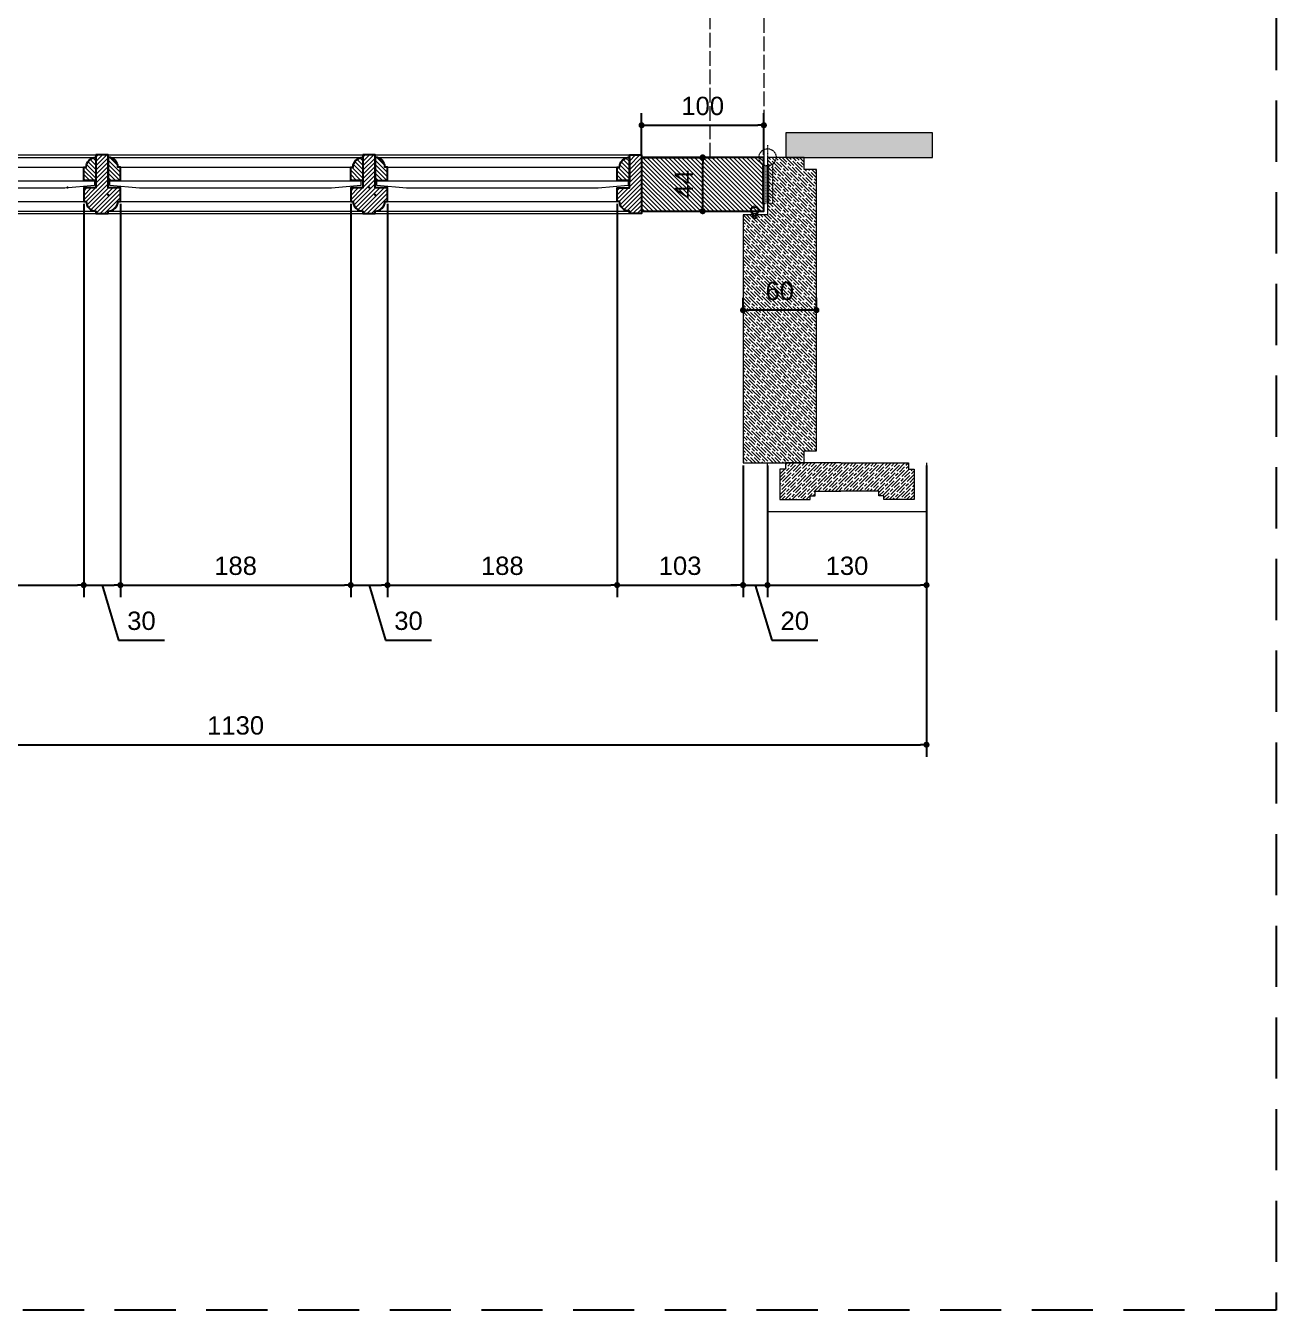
# Model space of a CAD drawing. Header units: inches. Extents: x 258415 to 640093, y 441672 to 945769.
# Drawn here: x 346779 to 347802, y 459445 to 460496 of the extents above; entities that cross this region are included whole.
import ezdxf

# ---------------------------------------------------------------- set-up
doc = ezdxf.new("R2010")
doc.units = ezdxf.units.IN
doc.header["$MEASUREMENT"] = 0
for name, pattern in [('ACAD_ISO02W100', [15, 12, -3]), ('HIDDEN', [0.375, 0.25, -0.125]), ('HIDDEN2', [0.1875, 0.125, -0.0625])]:
    doc.linetypes.add(name, pattern=pattern)
for name, color, linetype, lineweight in [('CQ Glass', 4, 'Continuous', 0), ('CQ Hardware Accs.', 1, 'Continuous', 0), ('CQ wooh hatch', 8, 'HIDDEN', 18)]:
    doc.layers.add(name, color=color, linetype=linetype, lineweight=lineweight)
for name, color, linetype in [('CQ SPOT DETAIL DIMENSION', 9, 'Continuous'), ('CQ spot detail elevation', 1, 'Continuous'), ('CQ SPOT DETAILS', 40, 'Continuous'), ('CQ Wood plan', 23, 'Continuous'), ('Layer1', 1, 'Continuous')]:
    doc.layers.add(name, color=color, linetype=linetype)
doc.styles.get("Standard").update_dxf_attribs({"font": 'arial.ttf'})
doc.dimstyles.new('chester 10', dxfattribs={"dimscale": 0.1, "dimtxt": 150, "dimasz": 50, "dimexe": 100, "dimexo": 20, "dimgap": 80, "dimtad": 1, "dimdec": 0, "dimzin": 0, "dimdsep": 46, "dimtxsty": 'Standard', "dimblk": 'DOT', "dimcen": 100, "dimclrd": 1, "dimclre": 1, "dimclrt": 3, "dimadec": 0, "dimazin": 0, "dimtfac": 1, "dimtdec": 0, "dimtofl": 0, "dimtmove": 0, "dimatfit": 3, "dimfxl": 1, "dimtolj": 1, "dimtzin": 0, "dimlwd": -1, "dimarcsym": 0})
pattern_1 = [(135, (-77754.781, -1996.682), (4.242640687, 4.242640687), [10, -2]), (135, (-77751.9524, -1996.682), (4.242640687, 4.242640687), [6, -1.5, 3, -1.5]), (135, (-77748.417, -1997.389), (4.242640687, 4.242640687), [10, -2])]
pattern_2 = [(135, (-601.4316, 1654.5449), (-1.767766953, -1.767766953), [])]
pattern_3 = [(135, (-597.4316, 1654.5449), (-1.767766953, -1.767766953), [])]
pattern_4 = [(135, (-571.7703, 1654.5449), (-1.767766953, -1.767766953), [])]
pattern_5 = [(135, (-790.093, 1654.5449), (-1.767766953, -1.767766953), [])]

# ---------------------------------------------------------------- blocks, each defined once
blk = doc.blocks.new('door gasket')
at = {"layer": 'Layer1', "color": 1, "lineweight": 0}
for points in [[(18557.6, -10543.2), (18557.6, -10544.2), (18556.3, -10543.9), (18557.6, -10544.7), (18557.6, -10545.7), (18556.3, -10545.5), (18557.8, -10546.5), (18558.3, -10546.5)], [(18558.9, -10543.2), (18558.9, -10544.2), (18560.2, -10543.9), (18558.9, -10544.7), (18558.9, -10545.7), (18560.2, -10545.5), (18558.7, -10546.5), (18558.3, -10546.5)]]:
    blk.add_lwpolyline(points, dxfattribs=at)
blk.add_circle((18558.3, -10539.8), 2.73, dxfattribs=at)
blk.add_arc((18558.3, -10539.8), 3.5, 281.1202, 258.8798, dxfattribs=at)
blk = doc.blocks.new('door hinge plan')
at = {"layer": 'Layer1', "linetype": 'HIDDEN2', "lineweight": 0}
for points in [[(18626.3, -10447.3), (18626.3, -10457.1), (18635.5, -10457.1)], [(18622.3, -10462.9), (18622.3, -10495), (18625.3, -10495), (18625.3, -10464.4)], [(18626.8, -10464.1), (18626.8, -10464.1)], [(18630.3, -10462.9), (18630.3, -10495), (18627.3, -10495), (18627.3, -10464.4)]]:
    blk.add_lwpolyline(points, dxfattribs=at)
blk.add_circle((18626.3, -10457.1), 7, dxfattribs=at)
blk = doc.blocks.new('FF12 door top')
at = {"lineweight": 0}
h = blk.add_hatch(dxfattribs=at)
h.set_pattern_fill('ANSI31', color=8, scale=20, angle=90)
h.set_pattern_definition(pattern_3)
h.paths.add_polyline_path([(342774.3, 459275.5), (342874.3, 459275.5), (342874.3, 459319.5), (342774.3, 459319.5)])
h = blk.add_hatch(dxfattribs=at)
h.set_pattern_fill('ANSI31', color=8, scale=20)
h.set_pattern_definition([(45, (-597.4316, 1654.5449), (-1.767766953, 1.767766953), [])])
h.paths.add_polyline_path([(342874.3, 459273.5), (342884.3, 459273.5), (342884.3, 459300.5), (342894.3, 459300.5), (342894.3, 459311.5), (342892.3, 459311.5, 0.414214), (342884.3, 459319.5), (342884.3, 459321.5), (342874.3, 459321.5)])
h = blk.add_hatch(dxfattribs=at)
h.set_pattern_fill('ANSI31', color=8, scale=20)
h.set_pattern_definition([(45, (-790.093, 1654.5449), (-1.767766953, 1.767766953), [])])
edge = h.paths.add_edge_path()
edge.add_line((343102.2, 459273.5), (343102.2, 459300.5))
edge.add_line((343102.2, 459300.5), (343112.2, 459300.5))
edge.add_line((343112.2, 459300.5), (343112.2, 459311.5))
edge.add_line((343112.2, 459311.5), (343110.2, 459311.5))
edge.add_arc((343102.2, 459311.5), 8, 0, 90)
edge.add_line((343102.2, 459319.5), (343102.2, 459321.5))
edge.add_line((343102.2, 459321.5), (343092.2, 459321.5))
edge.add_line((343092.2, 459321.5), (343092.2, 459319.5))
edge.add_arc((343092.2, 459311.5), 8, 90, 180)
edge.add_line((343084.2, 459311.5), (343082.2, 459311.5))
edge.add_line((343082.2, 459311.5), (343082.2, 459300.5))
edge.add_line((343082.2, 459300.5), (343092.2, 459300.5))
edge.add_line((343092.2, 459300.5), (343092.2, 459273.5))
edge.add_line((343092.2, 459273.5), (343102.2, 459273.5))
h = blk.add_hatch(dxfattribs=at)
h.set_pattern_fill('ANSI31', color=8, scale=20)
h.set_pattern_definition([(45, (-571.7703, 1654.5449), (-1.767766953, 1.767766953), [])])
edge = h.paths.add_edge_path()
edge.add_line((343320.5, 459273.5), (343320.5, 459300.5))
edge.add_line((343320.5, 459300.5), (343330.5, 459300.5))
edge.add_line((343330.5, 459300.5), (343330.5, 459311.5))
edge.add_line((343330.5, 459311.5), (343328.5, 459311.5))
edge.add_arc((343320.5, 459311.5), 8, 0, 90)
edge.add_line((343320.5, 459319.5), (343320.5, 459321.5))
edge.add_line((343320.5, 459321.5), (343310.5, 459321.5))
edge.add_line((343310.5, 459321.5), (343310.5, 459319.5))
edge.add_arc((343310.5, 459311.5), 8, 90, 180)
edge.add_line((343302.5, 459311.5), (343300.5, 459311.5))
edge.add_line((343300.5, 459311.5), (343300.5, 459300.5))
edge.add_line((343300.5, 459300.5), (343310.5, 459300.5))
edge.add_line((343310.5, 459300.5), (343310.5, 459273.5))
edge.add_line((343310.5, 459273.5), (343320.5, 459273.5))
h = blk.add_hatch(dxfattribs=at)
h.set_pattern_fill('ANSI31', color=8, scale=20)
h.set_pattern_definition([(45, (-601.4316, 1654.5449), (-1.767766953, 1.767766953), [])])
h.paths.add_polyline_path([(343538.3, 459273.5), (343528.3, 459273.5), (343528.3, 459300.5), (343518.3, 459300.5), (343518.3, 459311.5), (343520.3, 459311.5, -0.414214), (343528.3, 459319.5), (343528.3, 459321.5), (343538.3, 459321.5)])
h = blk.add_hatch(dxfattribs=at)
h.set_pattern_fill('ANSI31', color=8, scale=20, angle=90)
h.set_pattern_definition(pattern_2)
h.paths.add_polyline_path([(343638.3, 459275.5), (343538.3, 459275.5), (343538.3, 459319.5), (343638.3, 459319.5)])
h = blk.add_hatch(dxfattribs=at)
h.set_pattern_fill('ANSI31', color=8, scale=20, angle=90)
h.set_pattern_definition(pattern_3)
h.paths.add_polyline_path([(342894.3, 459294.5), (342884.3, 459294.5), (342884.3, 459275.5, 0.414214), (342892.3, 459283.5), (342894.3, 459283.5)])
h = blk.add_hatch(dxfattribs=at)
h.set_pattern_fill('ANSI31', color=8, scale=20, angle=90)
h.set_pattern_definition(pattern_5)
edge = h.paths.add_edge_path()
edge.add_line((343092.2, 459275.5), (343092.2, 459294.5))
edge.add_line((343092.2, 459294.5), (343082.2, 459294.5))
edge.add_line((343082.2, 459294.5), (343082.2, 459283.5))
edge.add_line((343082.2, 459283.5), (343084.2, 459283.5))
edge.add_arc((343092.2, 459283.5), 8, 180, 270)
h = blk.add_hatch(dxfattribs=at)
h.set_pattern_fill('ANSI31', color=8, scale=20, angle=90)
h.set_pattern_definition(pattern_5)
edge = h.paths.add_edge_path()
edge.add_line((343102.2, 459275.5), (343102.2, 459294.5))
edge.add_line((343102.2, 459294.5), (343112.2, 459294.5))
edge.add_line((343112.2, 459294.5), (343112.2, 459283.5))
edge.add_line((343112.2, 459283.5), (343110.2, 459283.5))
edge.add_arc((343102.2, 459283.5), 8, -90, 0, ccw=False)
h = blk.add_hatch(dxfattribs=at)
h.set_pattern_fill('ANSI31', color=8, scale=20, angle=90)
h.set_pattern_definition(pattern_4)
edge = h.paths.add_edge_path()
edge.add_line((343310.5, 459275.5), (343310.5, 459294.5))
edge.add_line((343310.5, 459294.5), (343300.5, 459294.5))
edge.add_line((343300.5, 459294.5), (343300.5, 459283.5))
edge.add_line((343300.5, 459283.5), (343302.5, 459283.5))
edge.add_arc((343310.5, 459283.5), 8, 180, 270)
h = blk.add_hatch(dxfattribs=at)
h.set_pattern_fill('ANSI31', color=8, scale=20, angle=90)
h.set_pattern_definition(pattern_4)
edge = h.paths.add_edge_path()
edge.add_line((343320.5, 459275.5), (343320.5, 459294.5))
edge.add_line((343320.5, 459294.5), (343330.5, 459294.5))
edge.add_line((343330.5, 459294.5), (343330.5, 459283.5))
edge.add_line((343330.5, 459283.5), (343328.5, 459283.5))
edge.add_arc((343320.5, 459283.5), 8, -90, 0, ccw=False)
h = blk.add_hatch(dxfattribs=at)
h.set_pattern_fill('ANSI31', color=8, scale=20, angle=90)
h.set_pattern_definition(pattern_2)
h.paths.add_polyline_path([(343518.3, 459294.5), (343528.3, 459294.5), (343528.3, 459275.5, -0.414214), (343520.3, 459283.5), (343518.3, 459283.5)])
at = {"color": 8, "lineweight": 0}
for p, q in [((343530.3, 459321.5, 0), (342882.3, 459321.5, 0)), ((343092.2, 459319.5, 0), (342884.3, 459319.5, 0)), ((343310.5, 459319.5, 0), (343102.2, 459319.5, 0)), ((343528.3, 459319.5, 0), (343320.5, 459319.5, 0)), ((343082.2, 459311.5, 0), (342894.3, 459311.5, 0)), ((343302.5, 459311.5, 0), (343112.2, 459311.5, 0)), ((343538.3, 459311.5, 0), (343328.5, 459311.5, 0)), ((343084.2, 459283.5, 0), (342894.3, 459283.5, 0)), ((343302.5, 459283.5, 0), (343110.2, 459283.5, 0)), ((343538.3, 459283.5, 0), (343328.5, 459283.5, 0)), ((343530.3, 459273.5, 0), (342882.3, 459273.5, 0)), ((343092.2, 459275.5, 0), (342884.3, 459275.5, 0)), ((343310.5, 459275.5, 0), (343101.7, 459275.5, 0)), ((343528.3, 459275.5, 0), (343320.5, 459275.5, 0))]:
    blk.add_line(p, q, dxfattribs=at)
at = {"layer": 'CQ Glass', "elevation": 0}
for points in [[(343066.5, 459300.6), (343090.8, 459298.6), (343090.8, 459294.6), (342885.4, 459294.6), (342885.4, 459298.6), (342909.7, 459300.6)], [(343284.9, 459300.6), (343309.1, 459298.6), (343309.1, 459294.6), (343103.8, 459294.6), (343103.8, 459298.6), (343128, 459300.6)], [(343502.7, 459300.6), (343526.9, 459298.6), (343526.9, 459294.6), (343321.6, 459294.6), (343321.6, 459298.6), (343345.9, 459300.6)]]:
    blk.add_lwpolyline(points, close=True, dxfattribs=at)
at = {"layer": 'CQ SPOT DETAIL DIMENSION'}
for p in [(343092.2, 459306, 0), (343310.5, 459306, 0), (343097.2, 459300, 0), (343343.7, 459300, 0)]:
    blk.add_point(p, dxfattribs=at)
at = {"layer": 'CQ Wood plan', "color": 1, "lineweight": -2, "elevation": 0}
for points in [[(342774.3, 459275.5), (342874.3, 459275.5), (342874.3, 459319.5), (342774.3, 459319.5), (342774.3, 459275.5)], [(343638.3, 459275.5), (343538.3, 459275.5), (343538.3, 459319.5), (343638.3, 459319.5), (343638.3, 459275.5)]]:
    blk.add_lwpolyline(points, dxfattribs=at)
for points in [[(342884.3, 459273.5), (342874.3, 459273.5), (342874.3, 459321.5), (342884.3, 459321.5), (342884.3, 459319.5, -0.414214), (342892.3, 459311.5), (342894.3, 459311.5), (342894.3, 459300.5), (342884.3, 459300.5), (342884.3, 459273.5)], [(343528.3, 459273.5), (343538.3, 459273.5), (343538.3, 459321.5), (343528.3, 459321.5), (343528.3, 459319.5, 0.414214), (343520.3, 459311.5), (343518.3, 459311.5), (343518.3, 459300.5), (343528.3, 459300.5), (343528.3, 459273.5)], [(342884.3, 459275.5), (342884.3, 459294.5), (342894.3, 459294.5), (342894.3, 459283.5), (342892.3, 459283.5, -0.414214), (342884.3, 459275.5, 1)], [(343092.2, 459275.5), (343092.2, 459294.5), (343082.2, 459294.5), (343082.2, 459283.5), (343084.2, 459283.5, 0.414214), (343092.2, 459275.5, -1)], [(343102.2, 459275.5), (343102.2, 459294.5), (343112.2, 459294.5), (343112.2, 459283.5), (343110.2, 459283.5, -0.414214), (343102.2, 459275.5, 1)], [(343310.5, 459275.5), (343310.5, 459294.5), (343300.5, 459294.5), (343300.5, 459283.5), (343302.5, 459283.5, 0.414214), (343310.5, 459275.5, -1)], [(343320.5, 459275.5), (343320.5, 459294.5), (343330.5, 459294.5), (343330.5, 459283.5), (343328.5, 459283.5, -0.414214), (343320.5, 459275.5, 1)], [(343528.3, 459275.5), (343528.3, 459294.5), (343518.3, 459294.5), (343518.3, 459283.5), (343520.3, 459283.5, 0.414214), (343528.3, 459275.5, -1)]]:
    blk.add_lwpolyline(points, format="xyb", dxfattribs=at)
for points in [[(343102.2, 459273.5), (343102.2, 459300.5), (343112.2, 459300.5), (343112.2, 459311.5), (343110.2, 459311.5, 0.414214), (343102.2, 459319.5), (343102.2, 459321.5), (343092.2, 459321.5), (343092.2, 459319.5, 0.414214), (343084.2, 459311.5), (343082.2, 459311.5), (343082.2, 459300.5), (343092.2, 459300.5), (343092.2, 459273.5)], [(343320.5, 459273.5), (343320.5, 459300.5), (343330.5, 459300.5), (343330.5, 459311.5), (343328.5, 459311.5, 0.414214), (343320.5, 459319.5), (343320.5, 459321.5), (343310.5, 459321.5), (343310.5, 459319.5, 0.414214), (343302.5, 459311.5), (343300.5, 459311.5), (343300.5, 459300.5), (343310.5, 459300.5), (343310.5, 459273.5)]]:
    blk.add_lwpolyline(points, format="xyb", close=True, dxfattribs=at)
at = {"layer": 'CQ Wood plan', "linetype": 'ACAD_ISO02W100', "lineweight": 0, "elevation": 0}
blk.add_lwpolyline([(342818.3, 459275.5), (342818.3, 458411.5), (342774.3, 458411.5), (342774.3, 459275.5)], close=True, dxfattribs=at)
at = {"layer": 'CQ Wood plan', "linetype": 'ACAD_ISO02W100', "lineweight": 0}
blk.add_arc((342772.2, 459276.3, 0), 866.1, 273.0508, 359.9426, dxfattribs=at)
blk = doc.blocks.new('FF12 french door plan')
at = {"layer": 'CQ wooh hatch', "ltscale": 1000}
h = blk.add_hatch(dxfattribs=at)
h.set_pattern_fill('GOST_WOOD', color=256, angle=-45, style=0)
h.set_pattern_definition([(45, (354226.611, 525645.479), (4.2426407, -4.2426407), [10, -2]), (45, (354226.611, 525642.6504), (4.2426407, -4.2426407), [6, -1.5, 3, -1.5]), (45, (354225.904, 525639.115), (4.2426407, -4.2426407), [10, -2])])
h.paths.add_polyline_path([(353303.8, 458912.8), (353308.6, 458912.8), (353308.6, 458907.8), (353363.8, 458907.8), (353409, 458907.8), (353409, 458912.8), (353413.8, 458912.8), (353413.8, 458937.8), (353388.8, 458937.8), (353388.8, 458934.8), (353384.8, 458934.8), (353384.8, 458930.8), (353363.8, 458930.8), (353332.8, 458930.8), (353332.8, 458934.8), (353328.8, 458934.8), (353328.8, 458937.8), (353303.8, 458937.8)])
h = blk.add_hatch(dxfattribs=at)
h.set_pattern_fill('GOST_WOOD', color=256, angle=45, style=0)
h.set_pattern_definition(pattern_1)
h.paths.add_polyline_path([(353383.8, 458667.8), (353393.8, 458667.8), (353393.8, 458657.8), (353423.8, 458657.8), (353423.8, 458704.9), (353443.8, 458704.9), (353443.8, 458907.8), (353393.8, 458907.8), (353393.8, 458897.8), (353383.8, 458897.8)])
h = blk.add_hatch(dxfattribs=at)
h.set_pattern_fill('GOST_WOOD', color=256, angle=45, style=0)
h.set_pattern_definition(pattern_1)
h.paths.add_polyline_path([(354428.8, 458637.8), (354428.8, 458657.8), (354308.8, 458657.8), (354308.8, 458637.8)])
h.paths.add_polyline_path([(353408.8, 458637.8), (353408.8, 458657.8), (353288.8, 458657.8), (353288.8, 458637.8)])
at = {"layer": 'CQ Wood plan', "lineweight": 0, "ltscale": 5, "elevation": 0}
for points in [[(353293.8, 458907.8), (353293.8, 458947.8), (353423.8, 458947.8), (353423.8, 458907.8)], [(353363.8, 458907.8), (353308.6, 458907.8), (353308.6, 458912.8), (353303.8, 458912.8), (353303.8, 458937.8), (353328.8, 458937.8), (353328.8, 458934.8), (353332.8, 458934.8), (353332.8, 458930.8), (353363.8, 458930.8)], [(353363.8, 458907.8), (353409, 458907.8), (353409, 458912.8), (353413.8, 458912.8), (353413.8, 458937.8), (353388.8, 458937.8), (353388.8, 458934.8), (353384.8, 458934.8), (353384.8, 458930.8), (353363.8, 458930.8)]]:
    blk.add_lwpolyline(points, dxfattribs=at)
at = {"layer": 'CQ Wood plan', "color": 1, "lineweight": 0, "ltscale": 5, "elevation": 0}
blk.add_lwpolyline([(353433.3, 458704.9), (353433.3, 458707.9), (353435.3, 458707.9), (353435.3, 458704.9), (353443.8, 458704.9), (353443.8, 458907.8), (353393.8, 458907.8), (353393.8, 458897.8), (353383.8, 458897.8), (353383.8, 458667.8), (353393.8, 458667.8), (353393.8, 458657.8), (353423.8, 458657.8), (353423.8, 458704.9)], close=True, dxfattribs=at)
blk.add_lwpolyline([(353408.8, 458637.8), (353408.8, 458657.8), (353288.8, 458657.8), (353288.8, 458637.8), (353408.8, 458637.8)], dxfattribs=at)
at = {"layer": 'CQ Hardware Accs.', "color": 1, "extrusion": (0, 0, -1), "xscale": -1, "zscale": -1, "rotation": 180}
blk.add_blockref('door gasket', (-371992.6, 448161.4, 0), dxfattribs=at)
at = {"layer": 'CQ Hardware Accs.', "color": 5, "extrusion": (0, 0, -1), "xscale": -1, "zscale": -1, "rotation": 180}
blk.add_blockref('door hinge plan', (-372050.1, 448200.6, 0), dxfattribs=at)
at = {"layer": 'CQ SPOT DETAIL DIMENSION'}
blk.add_blockref('FF12 door top', (10652.5, -617.7, 0), dxfattribs=at)
blk = doc.blocks.new('_Dot')
at = {"color": 0, "linetype": 'ByBlock', "lineweight": -2}
blk.add_line((-0.5, 0), (-1, 0), dxfattribs=at)
at = {"color": 0, "linetype": 'ByBlock', "const_width": 0.5}
blk.add_lwpolyline([(-0.25, 0, 1), (0.25, 0, 1)], format="xyb", close=True, dxfattribs=at)
blk = doc.blocks.new('*D1328')
at = {"layer": 'CQ SPOT DETAILS', "color": 1, "lineweight": -2, "transparency": 16777216}
for p, q in [((346638.6, 460350.1), (346638.6, 460028.2)), ((346826.4, 460350.1), (346826.4, 460028.2))]:
    blk.add_line(p, q, dxfattribs=at)
at = {"layer": 'CQ SPOT DETAILS', "color": 1, "transparency": 16777216}
blk.add_line((346643.6, 460038.2), (346821.4, 460038.2), dxfattribs=at)
at = {"layer": 'Defpoints', "color": 0, "transparency": 16777216}
for p in [(346638.6, 460352.1), (346826.4, 460352.1), (346826.4, 460038.2)]:
    blk.add_point(p, dxfattribs=at)
at = {"layer": 'CQ SPOT DETAILS', "color": 1, "transparency": 16777216, "xscale": 5, "yscale": 5, "zscale": 5, "rotation": 180}
blk.add_blockref('_Dot', (346638.6, 460038.2), dxfattribs=at)
at = {"layer": 'CQ SPOT DETAILS', "color": 1, "transparency": 16777216, "xscale": 5, "yscale": 5, "zscale": 5}
blk.add_blockref('_Dot', (346826.4, 460038.2), dxfattribs=at)
at = {"layer": 'CQ SPOT DETAILS', "color": 3, "transparency": 16777216, "insert": (346732.5, 460053.9), "char_height": 15, "attachment_point": 5}
blk.add_mtext('\\A1;188', dxfattribs=at)
blk = doc.blocks.new('*D1329')
at = {"layer": 'CQ SPOT DETAILS', "color": 1, "lineweight": -2, "transparency": 16777216}
for p, q in [((346826.4, 460350.1), (346826.4, 460028.2)), ((346856.4, 460350.1), (346856.4, 460028.2))]:
    blk.add_line(p, q, dxfattribs=at)
at = {"layer": 'CQ SPOT DETAILS', "color": 1, "transparency": 16777216}
for p, q in [((346831.4, 460038.2), (346851.4, 460038.2)), ((346841.4, 460038.2), (346854.9, 459993.2)), ((346854.9, 459993.2), (346892.4, 459993.2))]:
    blk.add_line(p, q, dxfattribs=at)
at = {"layer": 'Defpoints', "color": 0, "transparency": 16777216}
for p in [(346826.4, 460352.1), (346856.4, 460352.1), (346856.4, 460038.2)]:
    blk.add_point(p, dxfattribs=at)
at = {"layer": 'CQ SPOT DETAILS', "color": 1, "transparency": 16777216, "xscale": 5, "yscale": 5, "zscale": 5, "rotation": 180}
blk.add_blockref('_Dot', (346826.4, 460038.2), dxfattribs=at)
at = {"layer": 'CQ SPOT DETAILS', "color": 1, "transparency": 16777216, "xscale": 5, "yscale": 5, "zscale": 5}
blk.add_blockref('_Dot', (346856.4, 460038.2), dxfattribs=at)
at = {"layer": 'CQ SPOT DETAILS', "color": 3, "transparency": 16777216, "insert": (346873.6, 460008.9), "char_height": 15, "attachment_point": 5}
blk.add_mtext('\\A1;30', dxfattribs=at)
blk = doc.blocks.new('*D1330')
at = {"layer": 'CQ SPOT DETAILS', "color": 1, "lineweight": -2, "transparency": 16777216}
for p, q in [((346856.4, 460350.1), (346856.4, 460028.2)), ((347044.8, 460350.1), (347044.8, 460028.2))]:
    blk.add_line(p, q, dxfattribs=at)
at = {"layer": 'CQ SPOT DETAILS', "color": 1, "transparency": 16777216}
blk.add_line((346861.4, 460038.2), (347039.8, 460038.2), dxfattribs=at)
at = {"layer": 'Defpoints', "color": 0, "transparency": 16777216}
for p in [(346856.4, 460352.1), (347044.8, 460352.1), (347044.8, 460038.2)]:
    blk.add_point(p, dxfattribs=at)
at = {"layer": 'CQ SPOT DETAILS', "color": 1, "transparency": 16777216, "xscale": 5, "yscale": 5, "zscale": 5, "rotation": 180}
blk.add_blockref('_Dot', (346856.4, 460038.2), dxfattribs=at)
at = {"layer": 'CQ SPOT DETAILS', "color": 1, "transparency": 16777216, "xscale": 5, "yscale": 5, "zscale": 5}
blk.add_blockref('_Dot', (347044.8, 460038.2), dxfattribs=at)
at = {"layer": 'CQ SPOT DETAILS', "color": 3, "transparency": 16777216, "insert": (346950.6, 460053.9), "char_height": 15, "attachment_point": 5}
blk.add_mtext('\\A1;188', dxfattribs=at)
blk = doc.blocks.new('*D1331')
at = {"layer": 'CQ SPOT DETAILS', "color": 1, "lineweight": -2, "transparency": 16777216}
for p, q in [((347044.8, 460350.1), (347044.8, 460028.2)), ((347074.8, 460350.1), (347074.8, 460028.2))]:
    blk.add_line(p, q, dxfattribs=at)
at = {"layer": 'CQ SPOT DETAILS', "color": 1, "transparency": 16777216}
for p, q in [((347049.8, 460038.2), (347069.8, 460038.2)), ((347059.8, 460038.2), (347073.3, 459993.2)), ((347073.3, 459993.2), (347110.7, 459993.2))]:
    blk.add_line(p, q, dxfattribs=at)
at = {"layer": 'Defpoints', "color": 0, "transparency": 16777216}
for p in [(347044.8, 460352.1), (347074.8, 460352.1), (347074.8, 460038.2)]:
    blk.add_point(p, dxfattribs=at)
at = {"layer": 'CQ SPOT DETAILS', "color": 1, "transparency": 16777216, "xscale": 5, "yscale": 5, "zscale": 5, "rotation": 180}
blk.add_blockref('_Dot', (347044.8, 460038.2), dxfattribs=at)
at = {"layer": 'CQ SPOT DETAILS', "color": 1, "transparency": 16777216, "xscale": 5, "yscale": 5, "zscale": 5}
blk.add_blockref('_Dot', (347074.8, 460038.2), dxfattribs=at)
at = {"layer": 'CQ SPOT DETAILS', "color": 3, "transparency": 16777216, "insert": (347092, 460008.9), "char_height": 15, "attachment_point": 5}
blk.add_mtext('\\A1;30', dxfattribs=at)
blk = doc.blocks.new('*D1332')
at = {"layer": 'CQ SPOT DETAILS', "color": 1, "lineweight": -2, "transparency": 16777216}
for p, q in [((347074.8, 460350.1), (347074.8, 460028.2)), ((347262.6, 460350.1), (347262.6, 460028.2))]:
    blk.add_line(p, q, dxfattribs=at)
at = {"layer": 'CQ SPOT DETAILS', "color": 1, "transparency": 16777216}
blk.add_line((347079.8, 460038.2), (347257.6, 460038.2), dxfattribs=at)
at = {"layer": 'Defpoints', "color": 0, "transparency": 16777216}
for p in [(347074.8, 460352.1), (347262.6, 460352.1), (347262.6, 460038.2)]:
    blk.add_point(p, dxfattribs=at)
at = {"layer": 'CQ SPOT DETAILS', "color": 1, "transparency": 16777216, "xscale": 5, "yscale": 5, "zscale": 5, "rotation": 180}
blk.add_blockref('_Dot', (347074.8, 460038.2), dxfattribs=at)
at = {"layer": 'CQ SPOT DETAILS', "color": 1, "transparency": 16777216, "xscale": 5, "yscale": 5, "zscale": 5}
blk.add_blockref('_Dot', (347262.6, 460038.2), dxfattribs=at)
at = {"layer": 'CQ SPOT DETAILS', "color": 3, "transparency": 16777216, "insert": (347168.7, 460053.9), "char_height": 15, "attachment_point": 5}
blk.add_mtext('\\A1;188', dxfattribs=at)
blk = doc.blocks.new('*D1333')
at = {"layer": 'CQ SPOT DETAILS', "color": 1, "lineweight": -2, "transparency": 16777216}
for p, q in [((347262.6, 460350.1), (347262.6, 460028.2)), ((347365.6, 460136.1), (347365.6, 460028.2))]:
    blk.add_line(p, q, dxfattribs=at)
at = {"layer": 'CQ SPOT DETAILS', "color": 1, "transparency": 16777216}
blk.add_line((347267.6, 460038.2), (347360.6, 460038.2), dxfattribs=at)
at = {"layer": 'Defpoints', "color": 0, "transparency": 16777216}
for p in [(347262.6, 460352.1), (347365.6, 460138.1), (347365.6, 460038.2)]:
    blk.add_point(p, dxfattribs=at)
at = {"layer": 'CQ SPOT DETAILS', "color": 1, "transparency": 16777216, "xscale": 5, "yscale": 5, "zscale": 5, "rotation": 180}
blk.add_blockref('_Dot', (347262.6, 460038.2), dxfattribs=at)
at = {"layer": 'CQ SPOT DETAILS', "color": 1, "transparency": 16777216, "xscale": 5, "yscale": 5, "zscale": 5}
blk.add_blockref('_Dot', (347365.6, 460038.2), dxfattribs=at)
at = {"layer": 'CQ SPOT DETAILS', "color": 3, "transparency": 16777216, "insert": (347314.1, 460053.9), "char_height": 15, "attachment_point": 5}
blk.add_mtext('\\A1;103', dxfattribs=at)
blk = doc.blocks.new('*D1334')
at = {"layer": 'CQ SPOT DETAILS', "color": 1, "lineweight": -2, "transparency": 16777216}
for p, q in [((347365.6, 460136.1), (347365.6, 460028.2)), ((347385.6, 460136.1), (347385.6, 460028.2))]:
    blk.add_line(p, q, dxfattribs=at)
at = {"layer": 'CQ SPOT DETAILS', "color": 1, "transparency": 16777216}
for p, q in [((347360.6, 460038.2), (347355.6, 460038.2)), ((347365.6, 460038.2), (347385.6, 460038.2)), ((347375.6, 460038.2), (347389.1, 459993.2)), ((347390.6, 460038.2), (347395.6, 460038.2)), ((347389.1, 459993.2), (347426.8, 459993.2))]:
    blk.add_line(p, q, dxfattribs=at)
at = {"layer": 'Defpoints', "color": 0, "transparency": 16777216}
for p in [(347365.6, 460138.1), (347385.6, 460138.1, 0), (347385.6, 460038.2)]:
    blk.add_point(p, dxfattribs=at)
at = {"layer": 'CQ SPOT DETAILS', "color": 1, "transparency": 16777216, "xscale": 5, "yscale": 5, "zscale": 5}
blk.add_blockref('_Dot', (347365.6, 460038.2), dxfattribs=at)
at = {"layer": 'CQ SPOT DETAILS', "color": 1, "transparency": 16777216, "xscale": 5, "yscale": 5, "zscale": 5, "rotation": 180}
blk.add_blockref('_Dot', (347385.6, 460038.2), dxfattribs=at)
at = {"layer": 'CQ SPOT DETAILS', "color": 3, "transparency": 16777216, "insert": (347407.9, 460008.9), "char_height": 15, "attachment_point": 5}
blk.add_mtext('\\A1;20', dxfattribs=at)
blk = doc.blocks.new('*D1335')
at = {"layer": 'CQ SPOT DETAILS', "color": 1, "lineweight": -2, "transparency": 16777216}
for p, q in [((347385.6, 460136.1), (347385.6, 460028.2)), ((347515.6, 460136.1), (347515.6, 460028.2))]:
    blk.add_line(p, q, dxfattribs=at)
at = {"layer": 'CQ SPOT DETAILS', "color": 1, "transparency": 16777216}
blk.add_line((347390.6, 460038.2), (347510.6, 460038.2), dxfattribs=at)
at = {"layer": 'Defpoints', "color": 0, "transparency": 16777216}
for p in [(347385.6, 460138.1, 0), (347515.6, 460138.1, 0), (347515.6, 460038.2)]:
    blk.add_point(p, dxfattribs=at)
at = {"layer": 'CQ SPOT DETAILS', "color": 1, "transparency": 16777216, "xscale": 5, "yscale": 5, "zscale": 5, "rotation": 180}
blk.add_blockref('_Dot', (347385.6, 460038.2), dxfattribs=at)
at = {"layer": 'CQ SPOT DETAILS', "color": 1, "transparency": 16777216, "xscale": 5, "yscale": 5, "zscale": 5}
blk.add_blockref('_Dot', (347515.6, 460038.2), dxfattribs=at)
at = {"layer": 'CQ SPOT DETAILS', "color": 3, "transparency": 16777216, "insert": (347450.6, 460053.9), "char_height": 15, "attachment_point": 5}
blk.add_mtext('\\A1;130', dxfattribs=at)
blk = doc.blocks.new('*D1337')
at = {"layer": 'CQ SPOT DETAILS', "color": 1, "lineweight": -2, "transparency": 16777216}
for p, q in [((347282.6, 460390.1), (347282.6, 460424.4)), ((347382.6, 460390.1), (347382.6, 460424.4))]:
    blk.add_line(p, q, dxfattribs=at)
at = {"layer": 'CQ SPOT DETAILS', "color": 1, "transparency": 16777216}
blk.add_line((347287.6, 460414.4), (347377.6, 460414.4), dxfattribs=at)
at = {"layer": 'Defpoints', "color": 0, "transparency": 16777216}
for p in [(347382.6, 460414.4), (347282.6, 460388.1), (347382.6, 460388.1)]:
    blk.add_point(p, dxfattribs=at)
at = {"layer": 'CQ SPOT DETAILS', "color": 1, "transparency": 16777216, "xscale": 5, "yscale": 5, "zscale": 5, "rotation": 180}
blk.add_blockref('_Dot', (347282.6, 460414.4), dxfattribs=at)
at = {"layer": 'CQ SPOT DETAILS', "color": 1, "transparency": 16777216, "xscale": 5, "yscale": 5, "zscale": 5}
blk.add_blockref('_Dot', (347382.6, 460414.4), dxfattribs=at)
at = {"layer": 'CQ SPOT DETAILS', "color": 3, "transparency": 16777216, "insert": (347332.6, 460430.1), "char_height": 15, "attachment_point": 5}
blk.add_mtext('\\A1;100', dxfattribs=at)
blk = doc.blocks.new('*D1338')
at = {"layer": 'CQ SPOT DETAILS', "color": 1, "lineweight": -2, "transparency": 16777216}
for p, q in [((347284.6, 460388.1), (347342.6, 460388.1)), ((347284.6, 460344.1), (347342.6, 460344.1))]:
    blk.add_line(p, q, dxfattribs=at)
at = {"layer": 'CQ SPOT DETAILS', "color": 1, "transparency": 16777216}
blk.add_line((347332.6, 460349.1), (347332.6, 460383.1), dxfattribs=at)
at = {"layer": 'Defpoints', "color": 0, "transparency": 16777216}
for p in [(347282.6, 460388.1), (347332.6, 460388.1), (347282.6, 460344.1)]:
    blk.add_point(p, dxfattribs=at)
at = {"layer": 'CQ SPOT DETAILS', "color": 1, "transparency": 16777216, "xscale": 5, "yscale": 5, "zscale": 5}
for p, rotation in [((347332.6, 460388.1), 90), ((347332.6, 460344.1), 270)]:
    blk.add_blockref('_Dot', p, dxfattribs=dict(at, rotation=rotation))
at = {"layer": 'CQ SPOT DETAILS', "color": 3, "transparency": 16777216, "insert": (347317.1, 460366.1), "char_height": 15, "attachment_point": 5, "rotation": 90}
blk.add_mtext('\\A1;44', dxfattribs=at)
blk = doc.blocks.new('*D1339')
at = {"layer": 'CQ SPOT DETAILS', "color": 1, "lineweight": -2, "transparency": 16777216}
for p, q in [((347365.6, 460265.1), (347365.6, 460273.1)), ((347425.6, 460265.1), (347425.6, 460273.1))]:
    blk.add_line(p, q, dxfattribs=at)
at = {"layer": 'CQ SPOT DETAILS', "color": 1, "transparency": 16777216}
blk.add_line((347420.6, 460263.1), (347370.6, 460263.1), dxfattribs=at)
at = {"layer": 'Defpoints', "color": 0, "transparency": 16777216}
for p in [(347365.6, 460263.1), (347365.6, 460263.1), (347425.6, 460263.1)]:
    blk.add_point(p, dxfattribs=at)
at = {"layer": 'CQ SPOT DETAILS', "color": 1, "transparency": 16777216, "xscale": 5, "yscale": 5, "zscale": 5, "rotation": 180}
blk.add_blockref('_Dot', (347365.6, 460263.1), dxfattribs=at)
at = {"layer": 'CQ SPOT DETAILS', "color": 1, "transparency": 16777216, "xscale": 5, "yscale": 5, "zscale": 5}
blk.add_blockref('_Dot', (347425.6, 460263.1), dxfattribs=at)
at = {"layer": 'CQ SPOT DETAILS', "color": 3, "transparency": 16777216, "insert": (347395.6, 460278.8), "char_height": 15, "attachment_point": 5}
blk.add_mtext('\\A1;60', dxfattribs=at)
blk = doc.blocks.new('*D1340')
at = {"layer": 'CQ SPOT DETAILS', "color": 1, "lineweight": -2, "transparency": 16777216}
for p, q in [((346385.6, 460096.1), (346385.6, 459897.6)), ((347515.6, 460096.1), (347515.6, 459897.6))]:
    blk.add_line(p, q, dxfattribs=at)
at = {"layer": 'CQ SPOT DETAILS', "color": 1, "transparency": 16777216}
blk.add_line((346390.6, 459907.6), (347510.6, 459907.6), dxfattribs=at)
at = {"layer": 'Defpoints', "color": 0, "transparency": 16777216}
for p in [(346385.6, 460098.1), (347515.6, 460098.1), (347515.6, 459907.6)]:
    blk.add_point(p, dxfattribs=at)
at = {"layer": 'CQ SPOT DETAILS', "color": 1, "transparency": 16777216, "xscale": 5, "yscale": 5, "zscale": 5, "rotation": 180}
blk.add_blockref('_Dot', (346385.6, 459907.6), dxfattribs=at)
at = {"layer": 'CQ SPOT DETAILS', "color": 1, "transparency": 16777216, "xscale": 5, "yscale": 5, "zscale": 5}
blk.add_blockref('_Dot', (347515.6, 459907.6), dxfattribs=at)
at = {"layer": 'CQ SPOT DETAILS', "color": 3, "transparency": 16777216, "insert": (346950.6, 459923.3), "char_height": 15, "attachment_point": 5}
blk.add_mtext('\\A1;1130', dxfattribs=at)

msp = doc.modelspace()

# ---------------------------------------------------------------- linework, layer by layer
at = {"layer": 'CQ spot detail elevation', "color": 3, "linetype": 'HIDDEN', "ltscale": 200}
msp.add_lwpolyline([(345854.647, 462834.556), (347801.669, 462834.556), (347801.669, 459444.9), (345854.647, 459444.9)], close=True, dxfattribs=at)

# ---------------------------------------------------------------- block references
at = {"layer": 'CQ SPOT DETAIL DIMENSION', "rotation": 180}
msp.add_blockref('FF12 french door plan', (700809.412, 919045.898, 0), dxfattribs=at)

# ---------------------------------------------------------------- dimensions: what is measured, and where the dimension line sits
at = {"layer": 'CQ SPOT DETAILS', "color": 8}
for base, p1, p2, picture, middle in [((347382.593, 460414.395), (347282.593, 460388.14), (347382.593, 460388.14), '*D1337', (347332.593, 460430.054)), ((347365.593, 460263.14), (347425.593, 460263.14), (347365.593, 460263.14), '*D1339', (347395.593, 460278.799)), ((347515.593, 459907.605), (346385.593, 460098.14), (347515.593, 460098.14), '*D1340', (346950.593, 459923.269))]:
    dim = msp.add_linear_dim(base=base, p1=p1, p2=p2, dimstyle='chester 10', dxfattribs=at)
    dim.commit()
    dim.dimension.update_dxf_attribs({"geometry": picture, "text_midpoint": middle})
dim = msp.add_linear_dim(base=(347332.593, 460388.14), p1=(347282.593, 460344.14), p2=(347282.593, 460388.14), angle=90, dimstyle='chester 10', dxfattribs=at)
dim.commit()
dim.dimension.update_dxf_attribs({"geometry": '*D1338', "text_midpoint": (347317.093, 460366.14)})
for base, p1, p2, picture, middle in [((346826.431, 460038.21), (346638.593, 460352.14), (346826.431, 460352.14), '*D1328', (346732.512, 460053.868)), ((346856.431, 460038.21), (346826.431, 460352.14), (346856.431, 460352.14), '*D1329', (346862.929, 460008.882)), ((347044.754, 460038.21), (346856.431, 460352.14), (347044.754, 460352.14), '*D1330', (346950.593, 460053.868)), ((347074.754, 460038.21), (347044.754, 460352.14), (347074.754, 460352.14), '*D1331', (347081.251, 460008.882)), ((347262.593, 460038.21), (347074.754, 460352.14), (347262.593, 460352.14), '*D1332', (347168.673, 460053.868)), ((347365.593, 460038.21), (347262.593, 460352.14), (347365.593, 460138.14), '*D1333', (347314.093, 460053.873)), ((347385.593, 460038.21), (347365.593, 460138.14), (347385.593, 460138.14, 0), '*D1334', (347397.085, 460008.892)), ((347515.593, 460038.21), (347385.593, 460138.14, 0), (347515.593, 460138.14, 0), '*D1335', (347450.593, 460053.873))]:
    dim = msp.add_linear_dim(base=base, p1=p1, p2=p2, dimstyle='chester 10', override={"dimtmove": 1}, dxfattribs=at)
    dim.commit()
    dim.dimension.update_dxf_attribs({"geometry": picture, "text_midpoint": middle})

doc.saveas('drawing.dxf')
